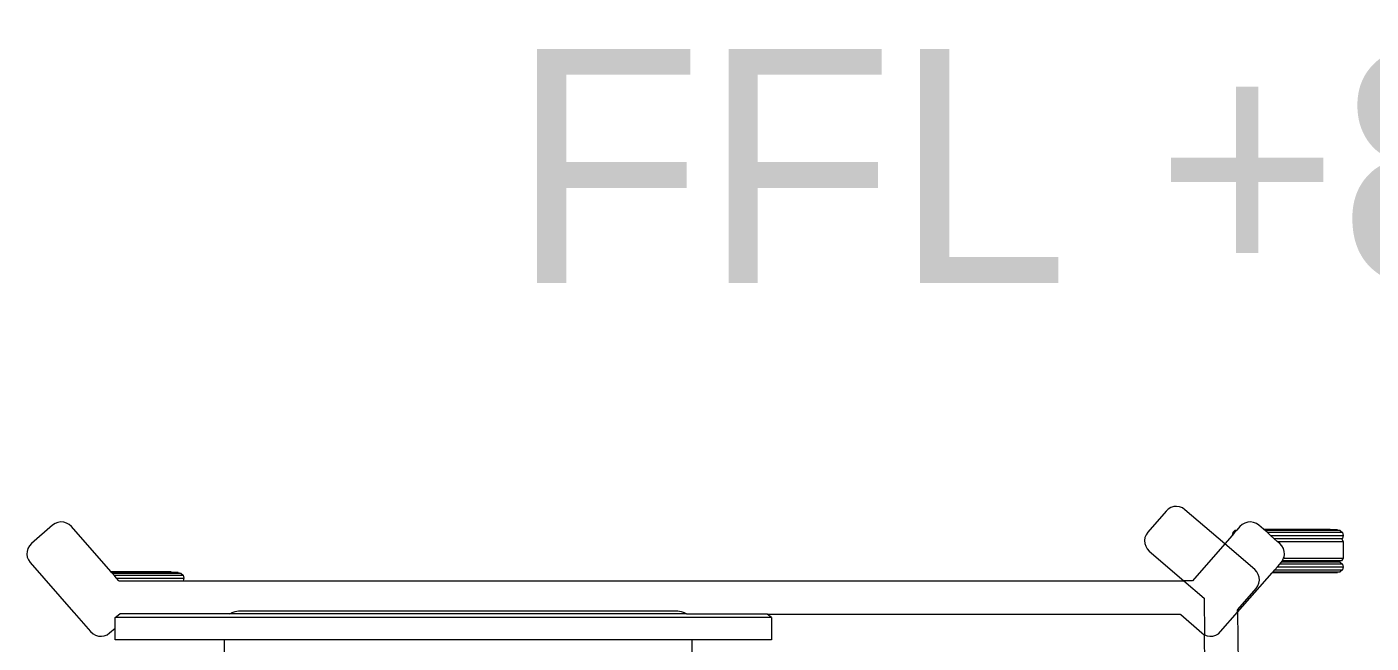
# Model space of a CAD drawing. Header units: millimetres. Extents: x -280308 to 6402717, y -14 to 2073074.
# Drawn here: x -8802 to -7269, y 494995 to 495698 of the extents above; entities that cross this region are included whole.
import ezdxf

# ---------------------------------------------------------------- set-up
doc = ezdxf.new("R2010")
doc.units = ezdxf.units.MM
doc.layers.get('0').update_dxf_attribs({"lineweight": 0})
doc.layers.add('A-FURN-EQPM', color=177, linetype='Continuous', lineweight=0)
doc.layers.add('A-TEXT', color=254, linetype='Continuous')
doc.styles.add('Annotative', font='arial.ttf', dxfattribs={"height": 1.25})

# ---------------------------------------------------------------- blocks, each defined once
blk = doc.blocks.new('A$C872eac23')
at = {"color": 0, "linetype": 'ByBlock', "lineweight": -2}
for p, q in [((-0.6601, -0.3701), (-0.6575, -0.3677)), ((-0.6575, -0.3677), (-0.6545, -0.3661)), ((-0.6545, -0.3661), (-0.6512, -0.3651)), ((-0.6512, -0.3651), (-0.6479, -0.3649)), ((-0.6479, -0.3649), (-0.6445, -0.3654)), ((-0.6445, -0.3654), (-0.6414, -0.3667)), ((-0.6414, -0.3667), (-0.6384, -0.3687)), ((-0.681, -0.3941), (-0.6601, -0.3701)), ((-0.6384, -0.3687), (-0.5819, -0.4181)), ((-0.6843, -0.4002), (-0.683, -0.397)), ((-0.683, -0.397), (-0.681, -0.3941)), ((-0.6848, -0.4035), (-0.6843, -0.4002)), ((-0.6846, -0.4069), (-0.6848, -0.4035)), ((-0.6836, -0.4101), (-0.6846, -0.4069)), ((-0.6819, -0.4131), (-0.6836, -0.4101)), ((-0.6796, -0.4157), (-0.6819, -0.4131)), ((-0.6281, -0.4607), (-0.6796, -0.4157)), ((-0.5819, -0.4181), (-0.5817, -0.4182)), ((-0.5819, -0.4181), (-0.5817, -0.4183)), ((-0.5817, -0.4183), (-0.5817, -0.4182)), ((-0.5817, -0.4182), (-0.5811, -0.4188)), ((-0.5817, -0.4183), (-0.5811, -0.4188)), ((-0.5811, -0.4188), (-0.5596, -0.4376)), ((-0.5596, -0.4376), (-0.5572, -0.4403)), ((-0.5572, -0.4403), (-0.5555, -0.4433)), ((-0.5555, -0.4433), (-0.5546, -0.4465)), ((-0.5581, -0.4593), (-0.5637, -0.4657)), ((-0.5561, -0.4564), (-0.5581, -0.4593)), ((-0.5549, -0.4532), (-0.5561, -0.4564)), ((-0.5544, -0.4498), (-0.5549, -0.4532)), ((-0.5546, -0.4465), (-0.5544, -0.4498)), ((-0.6272, -0.4615), (-0.6281, -0.4607)), ((-0.6281, -0.4607), (-0.6281, -0.5289)), ((-0.6264, -0.4622), (-0.6272, -0.4615)), ((-0.6272, -0.5292), (-0.6272, -0.4615)), ((-0.624, -0.4643), (-0.6264, -0.4622)), ((-0.6264, -0.4622), (-0.6264, -0.5406)), ((-0.6208, -0.4671), (-0.624, -0.4643)), ((-0.624, -0.4643), (-0.624, -0.543)), ((-0.6176, -0.4699), (-0.6208, -0.4671)), ((-0.6208, -0.4671), (-0.6208, -0.5438)), ((-0.6176, -0.4699), (-0.6176, -0.543)), ((-0.5757, -0.4657), (-0.5798, -0.471)), ((-0.5798, -0.5962), (-0.5798, -0.471)), ((-0.5637, -0.4657), (-0.5757, -0.4657)), ((-0.5757, -1.2141), (-0.5757, -0.4657)), ((-0.5502, -0.4657), (-0.5637, -0.4657)), ((-0.5502, -0.5902), (-0.5502, -0.4657)), ((-0.6281, -0.5289), (-0.6272, -0.5292)), ((-0.6272, -0.5374), (-0.6272, -0.5292)), ((-0.6272, -0.5374), (-0.6264, -0.5406)), ((-0.6264, -0.5406), (-0.624, -0.543)), ((-0.624, -0.543), (-0.6208, -0.5438)), ((-0.6208, -0.5438), (-0.6176, -0.543)), ((-0.6176, -0.543), (-0.6176, -1.6843)), ((-0.5798, -0.5962), (-0.5816, -0.5991)), ((-0.5798, -1.1173), (-0.5798, -0.5962)), ((-0.5231, -0.5902), (-0.5502, -0.5902)), ((-0.5502, -1.1233), (-0.5502, -0.5902)), ((-0.5828, -0.6024), (-0.5832, -0.6061)), ((-0.5832, -0.6061), (-0.5832, -1.1074)), ((-0.5816, -0.5991), (-0.5828, -0.6024)), ((-0.5832, -1.1074), (-0.5828, -1.1111)), ((-0.5828, -1.1111), (-0.5816, -1.1144)), ((-0.5816, -1.1144), (-0.5798, -1.1173)), ((-0.5798, -1.1173), (-0.5798, -1.2088)), ((-0.5502, -1.1233), (-0.5231, -1.1233)), ((-0.5502, -1.2141), (-0.5502, -1.1233)), ((-0.5795, -1.2092), (-0.5798, -1.2088)), ((-0.5795, -1.2092), (-0.5795, -1.6803)), ((-0.5757, -1.2141), (-0.5795, -1.2092)), ((-0.5757, -1.2141), (-0.5502, -1.2141)), ((-0.6701, -1.6413), (-0.6669, -1.64)), ((-0.6669, -1.64), (-0.6636, -1.6396)), ((-0.6636, -1.6396), (-0.6602, -1.6398)), ((-0.6602, -1.6398), (-0.657, -1.6408)), ((-0.6972, -1.664), (-0.673, -1.6432)), ((-0.673, -1.6432), (-0.6701, -1.6413)), ((-0.657, -1.6408), (-0.654, -1.6425)), ((-0.654, -1.6425), (-0.6514, -1.6449)), ((-0.6514, -1.6449), (-0.6176, -1.6843)), ((-0.7023, -1.6728), (-0.7013, -1.6695)), ((-0.7013, -1.6695), (-0.6996, -1.6665)), ((-0.6996, -1.6665), (-0.6972, -1.664)), ((-0.7025, -1.6761), (-0.7023, -1.6728)), ((-0.702, -1.6794), (-0.7025, -1.6761)), ((-0.7008, -1.6827), (-0.702, -1.6794)), ((-0.6988, -1.6856), (-0.7008, -1.6827)), ((-0.6598, -1.731), (-0.6988, -1.6856)), ((-0.6176, -1.6843), (-0.5978, -1.7074)), ((-0.6176, -1.6941), (-0.6176, -1.6843)), ((-0.5795, -1.6803), (-0.5794, -1.6804)), ((-0.5794, -1.6804), (-0.5793, -1.6805)), ((-0.5794, -1.6804), (-0.5794, -1.6804)), ((-0.5793, -1.6805), (-0.5792, -1.6806)), ((-0.5792, -1.6806), (-0.5791, -1.6807)), ((-0.5792, -1.6806), (-0.5792, -1.6806)), ((-0.5791, -1.6807), (-0.5581, -1.7047)), ((-0.5791, -1.6807), (-0.5791, -1.6807)), ((-0.6598, -1.731), (-0.6176, -1.6941)), ((-0.5978, -1.7074), (-0.556, -1.7078)), ((-0.5581, -1.7047), (-0.5561, -1.7076)), ((-0.5561, -1.7076), (-0.556, -1.7078)), ((-0.5224, -1.7081), (-0.556, -1.7078)), ((-0.556, -1.7078), (-0.5549, -1.7108)), ((-0.5549, -1.7108), (-0.5544, -1.7141)), ((-0.5544, -1.7141), (-0.5546, -1.7175)), ((-0.6695, -1.7395), (-0.6598, -1.731)), ((-0.6306, -1.7651), (-0.6598, -1.731)), ((-0.5596, -1.7263), (-0.5817, -1.7456)), ((-0.5572, -1.7237), (-0.5596, -1.7263)), ((-0.5555, -1.7207), (-0.5572, -1.7237)), ((-0.5546, -1.7175), (-0.5555, -1.7207)), ((-0.6796, -1.7483), (-0.6754, -1.7447)), ((-0.6754, -1.7447), (-0.6749, -1.7426)), ((-0.6754, -1.7447), (-0.6749, -1.7442)), ((-0.6749, -1.7426), (-0.6726, -1.7403)), ((-0.6749, -1.7442), (-0.6726, -1.7421)), ((-0.6749, -1.7426), (-0.6749, -1.7442)), ((-0.6726, -1.7403), (-0.6695, -1.7395)), ((-0.6726, -1.7421), (-0.6695, -1.7395)), ((-0.6726, -1.7403), (-0.6726, -1.7421)), ((-0.5817, -1.7456), (-0.6268, -1.7851)), ((-0.5848, -1.746), (-0.609, -1.7667)), ((-0.5847, -1.7459), (-0.5848, -1.746)), ((-0.5848, -1.746), (-0.5848, -1.746)), ((-0.5846, -1.7458), (-0.5847, -1.7459)), ((-0.5847, -1.7459), (-0.5847, -1.7459)), ((-0.5845, -1.7457), (-0.5846, -1.7458)), ((-0.5844, -1.7456), (-0.5845, -1.7457)), ((-0.5845, -1.7457), (-0.5845, -1.7457)), ((-0.5817, -1.7456), (-0.5844, -1.7456)), ((-0.5817, -1.7456), (-0.5224, -1.7462)), ((-0.6848, -1.7605), (-0.6846, -1.7571)), ((-0.6843, -1.7638), (-0.6848, -1.7605)), ((-0.6846, -1.7571), (-0.6836, -1.7539)), ((-0.6836, -1.7539), (-0.6819, -1.7509)), ((-0.6819, -1.7509), (-0.6796, -1.7483)), ((-0.683, -1.767), (-0.6843, -1.7638)), ((-0.681, -1.7699), (-0.683, -1.767)), ((-0.6766, -1.775), (-0.681, -1.7699)), ((-0.6758, -1.7759), (-0.6766, -1.775)), ((-0.6766, -1.775), (-0.6766, -1.851)), ((-0.6749, -1.7769), (-0.6758, -1.7759)), ((-0.6758, -1.8514), (-0.6758, -1.7759)), ((-0.6726, -1.7796), (-0.6749, -1.7769)), ((-0.6749, -1.8627), (-0.6749, -1.7769)), ((-0.628, -1.7675), (-0.6306, -1.7651)), ((-0.625, -1.7692), (-0.628, -1.7675)), ((-0.6218, -1.7702), (-0.625, -1.7692)), ((-0.6185, -1.7704), (-0.6218, -1.7702)), ((-0.6151, -1.77), (-0.6185, -1.7704)), ((-0.6119, -1.7687), (-0.6151, -1.77)), ((-0.609, -1.7667), (-0.6119, -1.7687)), ((-0.6693, -1.7833), (-0.6726, -1.7796)), ((-0.6726, -1.8651), (-0.6726, -1.7796)), ((-0.6661, -1.7869), (-0.6693, -1.7833)), ((-0.6693, -1.7833), (-0.6693, -1.866)), ((-0.6656, -1.7875), (-0.6661, -1.7869)), ((-0.6661, -1.7869), (-0.6661, -1.8651)), ((-0.6627, -1.7909), (-0.6656, -1.7875)), ((-0.6656, -1.7912), (-0.6656, -1.7878)), ((-0.6601, -1.7938), (-0.6627, -1.7909)), ((-0.6627, -1.7909), (-0.6627, -1.8661)), ((-0.6335, -1.791), (-0.6367, -1.7938)), ((-0.6303, -1.7882), (-0.6335, -1.791)), ((-0.6335, -1.791), (-0.6335, -1.866)), ((-0.6279, -1.7861), (-0.6303, -1.7882)), ((-0.6303, -1.7882), (-0.6303, -1.8651)), ((-0.6271, -1.7854), (-0.6279, -1.7861)), ((-0.6279, -1.7861), (-0.6279, -1.8627)), ((-0.6268, -1.7851), (-0.6271, -1.7854)), ((-0.6271, -1.7854), (-0.6271, -1.8511)), ((-0.6268, -1.851), (-0.6268, -1.7851)), ((-0.6575, -1.7962), (-0.6601, -1.7938)), ((-0.6545, -1.7979), (-0.6575, -1.7962)), ((-0.6512, -1.7988), (-0.6545, -1.7979)), ((-0.6479, -1.7991), (-0.6512, -1.7988)), ((-0.6445, -1.7986), (-0.6479, -1.7991)), ((-0.6434, -1.7981), (-0.6445, -1.7986)), ((-0.6414, -1.7973), (-0.6434, -1.7981)), ((-0.6434, -1.7981), (-0.6434, -1.8661)), ((-0.6404, -1.7967), (-0.6414, -1.7973)), ((-0.6399, -1.7963), (-0.6404, -1.7967)), ((-0.6404, -1.8528), (-0.6404, -1.7967)), ((-0.6391, -1.7957), (-0.6399, -1.7963)), ((-0.6399, -1.8528), (-0.6399, -1.7963)), ((-0.6384, -1.7953), (-0.6391, -1.7957)), ((-0.6391, -1.8627), (-0.6391, -1.7957)), ((-0.6367, -1.7938), (-0.6384, -1.7953)), ((-0.6367, -1.8651), (-0.6367, -1.7938)), ((-0.6766, -1.851), (-0.6758, -1.8514)), ((-0.6758, -1.8595), (-0.6758, -1.8514)), ((-0.6404, -1.8528), (-0.6399, -1.8528)), ((-0.6404, -1.864), (-0.6404, -1.8528)), ((-0.6399, -1.8595), (-0.6399, -1.8528)), ((-0.6271, -1.8511), (-0.6268, -1.851)), ((-0.6271, -1.8511), (-0.6271, -1.8595)), ((-0.6758, -1.8595), (-0.6749, -1.8627)), ((-0.6749, -1.8627), (-0.6726, -1.8651)), ((-0.6726, -1.8651), (-0.6693, -1.866)), ((-0.6693, -1.866), (-0.6661, -1.8651)), ((-0.6661, -1.8651), (-0.6653, -1.8643)), ((-0.6654, -1.8642), (-0.6653, -1.8643)), ((-0.6653, -1.8643), (-0.6627, -1.8661)), ((-0.6627, -1.8661), (-0.6434, -1.8661)), ((-0.6434, -1.8661), (-0.6404, -1.864)), ((-0.6399, -1.8595), (-0.6391, -1.8627)), ((-0.6391, -1.8627), (-0.6367, -1.8651)), ((-0.6367, -1.8651), (-0.6335, -1.866)), ((-0.6335, -1.866), (-0.6303, -1.8651)), ((-0.6303, -1.8651), (-0.6279, -1.8627)), ((-0.6279, -1.8627), (-0.6271, -1.8595))]:
    blk.add_line(p, q, dxfattribs=at)
blk = doc.blocks.new('A$C8aa274cb')
at = {"color": 0, "linetype": 'ByBlock', "lineweight": -2, "xscale": -1000.000000000026, "yscale": 1000.000000000026, "zscale": 1000.000000000008, "rotation": 90}
blk.add_blockref('A$C872eac23', (-31750, -4625), dxfattribs=at)
blk = doc.blocks.new('3')
at = {"layer": 'A-FURN-EQPM', "ltscale": 0.25}
blk.add_blockref('A$C8aa274cb', (22582.9, 499073.3), dxfattribs=at)
at = {"layer": 'A-TEXT', "ltscale": 0.25, "insert": (-9996.9, 496230.1), "char_height": 267.3, "attachment_point": 1, "style": 'Annotative'}
blk.add_mtext_dynamic_manual_height_columns('\\pxqc;{\\fCentury Gothic|b0|i0|c0|p34;\\H1.25x;R. STANDAR\\P\\H0.8x;FFL +8.400}', width=5332.382, gutter_width=1670.6, heights=[0], dxfattribs=at)

msp = doc.modelspace()

# ---------------------------------------------------------------- block references
msp.add_blockref('3', (0, 0))

doc.saveas('drawing.dxf')
